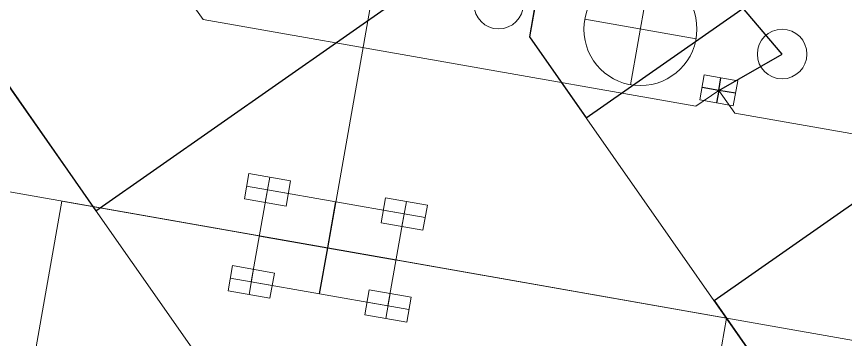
# Model space of a CAD drawing. Header units: millimetres. Extents: x -44 to 130, y -98 to 17.
# Drawn here: x 41.12 to 70.37, y -54.17 to -42.76 of the extents above; entities that cross this region are included whole.
import ezdxf

# ---------------------------------------------------------------- set-up
doc = ezdxf.new("R2010")
doc.units = ezdxf.units.MM
for name, color, linetype, lineweight, true_color in [('coponent footprints', 7, 'Continuous', 5, 0x000000), ('traces back 0.2mm', 94, 'Continuous', 20, 0x008000), ('traces front 0.2mm', 14, 'Continuous', 20, 0x800000)]:
    doc.layers.add(name, color=color, linetype=linetype, lineweight=lineweight, true_color=true_color)
doc.layers.add('helplines', color=4, linetype='Continuous', true_color=0x00ffff)
doc.layers.add('helplines curves', color=3, linetype='Continuous', true_color=0x00ff00)

msp = doc.modelspace()

# ---------------------------------------------------------------- linework, layer by layer
at = {"layer": 'coponent footprints'}
for p, q in [((52.098, -50.933), (55.406, -32.172)), ((63.479, -41.243), (62.786, -45.17)), ((61.169, -42.86), (65.096, -43.553)), ((65.229, -45.709), (65.385, -44.822)), ((65.385, -44.822), (66.567, -45.031)), ((66.411, -45.917), (66.567, -45.031)), ((65.229, -45.709), (66.411, -45.917)), ((33.338, -47.625), (52.098, -50.933)), ((49.155, -49.196), (49.311, -48.309)), ((50.789, -48.57), (49.311, -48.309)), ((49.894, -49.326), (50.05, -48.439)), ((50.71, -49.013), (49.233, -48.752)), ((50.632, -49.456), (50.789, -48.57)), ((49.399, -52.132), (49.972, -48.883)), ((54.797, -49.734), (49.972, -48.883)), ((39.41, -68.04), (42.718, -49.279)), ((42.718, -49.279), (66.169, -53.414)), ((50.632, -49.456), (49.155, -49.196)), ((53.981, -50.046), (54.137, -49.16)), ((55.614, -49.421), (54.137, -49.16)), ((54.719, -50.177), (54.876, -49.29)), ((55.458, -50.307), (55.614, -49.421)), ((55.536, -49.864), (54.059, -49.603)), ((54.224, -52.983), (54.797, -49.734)), ((47.408, -50.106), (66.169, -53.414)), ((47.408, -50.106), (66.169, -53.414)), ((55.458, -50.307), (53.981, -50.046)), ((52.098, -50.933), (70.859, -54.241)), ((48.582, -52.445), (48.738, -51.559)), ((50.216, -51.82), (48.738, -51.559)), ((49.321, -52.576), (49.477, -51.689)), ((50.137, -52.263), (48.66, -52.002)), ((50.059, -52.706), (50.216, -51.82)), ((54.224, -52.983), (49.399, -52.132)), ((50.059, -52.706), (48.582, -52.445)), ((53.408, -53.296), (53.564, -52.41)), ((55.041, -52.67), (53.564, -52.41)), ((54.146, -53.427), (54.302, -52.54)), ((54.963, -53.114), (53.486, -52.853)), ((54.885, -53.557), (55.041, -52.67)), ((54.885, -53.557), (53.408, -53.296)), ((62.861, -72.175), (66.169, -53.414)), ((62.861, -72.175), (66.169, -53.414)), ((62.861, -72.175), (66.169, -53.414))]:
    msp.add_line(p, q, dxfattribs=at)
for centre, radius in [((63.132, -43.207), 1.994), ((58.13, -42.325), 0.875), ((68.135, -44.089), 0.875)]:
    msp.add_circle(centre, radius, dxfattribs=at)
at = {"layer": 'helplines'}
for p, q in [((68.135, -44.089), (66.471, -42.12)), ((65.898, -45.37), (68.135, -44.089)), ((65.898, -45.37), (65.976, -44.927)), ((65.898, -45.37), (65.307, -45.266)), ((65.898, -45.37), (65.82, -45.813)), ((66.489, -45.474), (65.898, -45.37)), ((52.098, -50.933), (52.385, -49.308)), ((49.685, -50.508), (52.098, -50.933)), ((51.812, -52.558), (52.098, -50.933)), ((52.098, -50.933), (54.511, -51.358))]:
    msp.add_line(p, q, dxfattribs=at)
at = {"layer": 'helplines curves'}
for p, q in [((65.734, -52.793), (86.768, -38.065)), ((43.918, -49.623), (58.045, -39.731)), ((59.821, -40.044), (59.215, -43.483)), ((61.218, -46.344), (68.125, -41.508)), ((59.215, -43.483), (61.218, -46.344)), ((39.82, -43.771), (43.918, -49.623)), ((65.734, -52.793), (71.834, -61.506))]:
    msp.add_line(p, q, dxfattribs=at)
at = {"layer": 'traces back 0.2mm'}
for p, q in [((47.7, -42.866), (47.138, -42.062)), ((47.7, -42.866), (65.094, -45.933)), ((65.094, -45.933), (65.898, -45.37)), ((66.461, -46.174), (65.898, -45.37)), ((66.461, -46.174), (83.855, -49.241))]:
    msp.add_line(p, q, dxfattribs=at)
at = {"layer": 'traces front 0.2mm'}
for p, q in [((59.821, -40.044), (59.215, -43.483)), ((59.215, -43.483), (71.834, -61.506)), ((39.82, -43.771), (49.478, -57.564))]:
    msp.add_line(p, q, dxfattribs=at)

doc.saveas('drawing.dxf')
